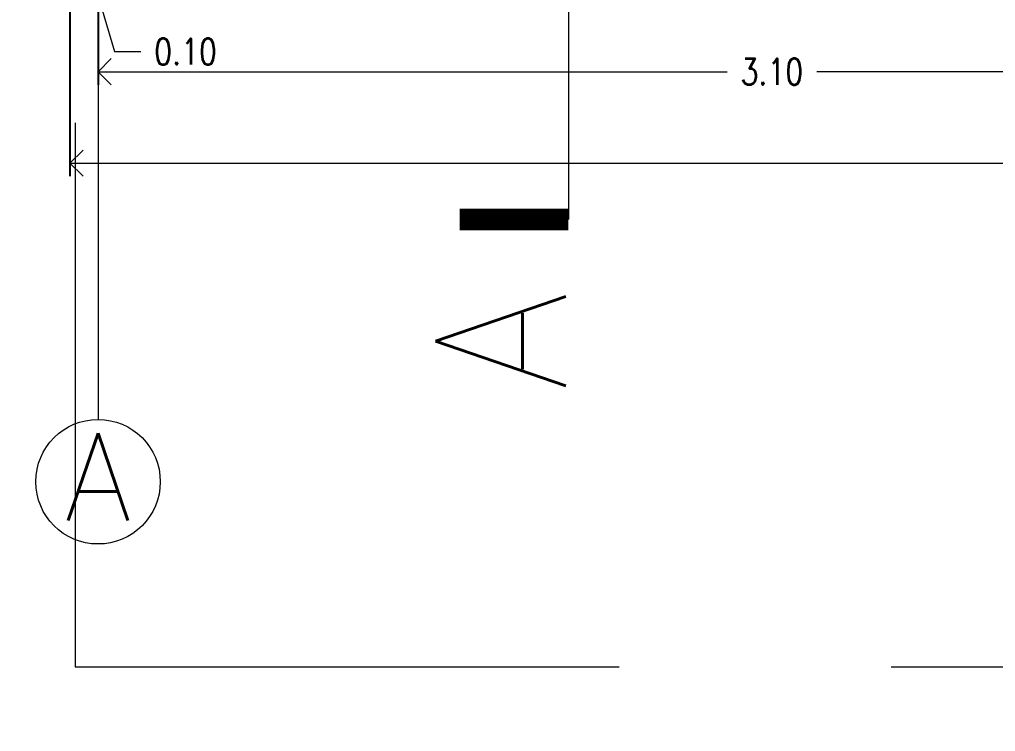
# Model space of a CAD drawing. Header units: metres. Extents: x -2 to 612, y -64 to 156.
# Drawn here: x 457.318 to 459.56, y 40.878 to 42.513 of the extents above; entities that cross this region are included whole.
import ezdxf
from ezdxf.enums import TextEntityAlignment as Align

# ---------------------------------------------------------------- set-up
doc = ezdxf.new("R2010")
doc.units = ezdxf.units.M
doc.header["$LTSCALE"] = 5
doc.header["$MEASUREMENT"] = 0
doc.linetypes.add('HIDDEN', pattern=[0.375, 0.25, -0.125])
doc.layers.get('0').update_dxf_attribs({"color": 30})
doc.layers.get('DEFPOINTS').update_dxf_attribs({"color": 210})
for name, color, linetype, lineweight in [('A-ANNO-DIMS', 3, 'Continuous', 18), ('A-ANNO-SYMB', 3, 'Continuous', 18), ('A-ANNO-TEXT', 3, 'Continuous', 18)]:
    doc.layers.add(name, color=color, linetype=linetype, lineweight=lineweight)
doc.styles.add('E-ROMANS', font='romans.shx', dxfattribs={"width": 0.8})
doc.dimstyles.new('E-0050_ARW_12', dxfattribs={"dimscale": 0.001, "dimtxt": 60, "dimasz": 60, "dimexe": 30, "dimexo": 20, "dimgap": 30, "dimtad": 0, "dimzin": 0, "dimdsep": 46, "dimtxsty": 'E-ROMANS', "dimblk": 'OPEN90', "dimcen": 30, "dimclrd": 256, "dimclre": 256, "dimclrt": 256, "dimadec": 0, "dimazin": 0, "dimtfac": 1, "dimtmove": 1, "dimatfit": 3, "dimldrblk": 'OPEN90', "dimfxl": 1, "dimtfill": 1, "dimtolj": 1, "dimtzin": 0, "dimlwd": -1, "dimarcsym": 0})

# ---------------------------------------------------------------- blocks, each defined once
blk = doc.blocks.new('_Open90')
at = {"color": 0, "linetype": 'ByBlock', "lineweight": -2}
for p, q in [((-0.5, 0.5), (0, 0)), ((0, 0), (-1, 0)), ((0, 0), (-0.5, -0.5))]:
    blk.add_line(p, q, dxfattribs=at)
blk = doc.blocks.new('*D408')
at = {"layer": 'A-ANNO-DIMS', "lineweight": -2, "transparency": 16777216}
for p, q in [((457.4335, 42.9415), (457.4335, 42.1527)), ((463.7445, 42.2557), (463.7445, 42.1527))]:
    blk.add_line(p, q, dxfattribs=at)
at = {"layer": 'A-ANNO-DIMS', "transparency": 16777216}
for p, q in [((457.4935, 42.1827), (460.4939, 42.1827)), ((463.6845, 42.1827), (460.6842, 42.1827))]:
    blk.add_line(p, q, dxfattribs=at)
at = {"layer": 'DEFPOINTS', "color": 0, "transparency": 16777216}
for p in [(457.4335, 42.9615), (463.7445, 42.2757), (463.7445, 42.1827)]:
    blk.add_point(p, dxfattribs=at)
at = {"layer": 'A-ANNO-DIMS', "transparency": 16777216, "xscale": 0.06, "yscale": 0.06, "zscale": 0.06, "rotation": 180}
blk.add_blockref('_Open90', (457.4335, 42.1827), dxfattribs=at)
at = {"layer": 'A-ANNO-DIMS', "transparency": 16777216, "xscale": 0.06, "yscale": 0.06, "zscale": 0.06}
blk.add_blockref('_Open90', (463.7445, 42.1827), dxfattribs=at)
at = {"layer": 'A-ANNO-DIMS', "transparency": 16777216, "insert": (460.589, 42.1827), "char_height": 0.06, "attachment_point": 5, "style": 'E-ROMANS', "bg_fill": 3, "box_fill_scale": 1.25, "bg_fill_color": 256, "bg_fill_true_color": 13158600, "bg_fill_transparency": 0}
blk.add_mtext('\\A1;6.31', dxfattribs=at)
blk = doc.blocks.new('*D943')
at = {"layer": 'A-ANNO-DIMS', "lineweight": -2, "transparency": 16777216}
for p, q in [((460.595, 43.2655), (460.595, 42.3628)), ((457.498, 42.9775), (457.498, 42.3628))]:
    blk.add_line(p, q, dxfattribs=at)
at = {"layer": 'A-ANNO-DIMS', "transparency": 16777216}
for p, q in [((457.558, 42.3928), (458.9434, 42.3928)), ((460.535, 42.3928), (459.1497, 42.3928))]:
    blk.add_line(p, q, dxfattribs=at)
at = {"layer": 'DEFPOINTS', "color": 0, "transparency": 16777216}
for p in [(460.595, 43.2855), (457.498, 42.9975), (460.595, 42.3928)]:
    blk.add_point(p, dxfattribs=at)
at = {"layer": 'A-ANNO-DIMS', "transparency": 16777216, "xscale": 0.06, "yscale": 0.06, "zscale": 0.06, "rotation": 180}
blk.add_blockref('_Open90', (457.498, 42.3928), dxfattribs=at)
at = {"layer": 'A-ANNO-DIMS', "transparency": 16777216, "xscale": 0.06, "yscale": 0.06, "zscale": 0.06}
blk.add_blockref('_Open90', (460.595, 42.3928), dxfattribs=at)
at = {"layer": 'A-ANNO-DIMS', "transparency": 16777216, "insert": (459.0465, 42.3928), "char_height": 0.06, "attachment_point": 5, "style": 'E-ROMANS', "bg_fill": 3, "box_fill_scale": 1.25, "bg_fill_color": 256, "bg_fill_true_color": 13158600, "bg_fill_transparency": 0}
blk.add_mtext('\\A1;3.10', dxfattribs=at)
blk = doc.blocks.new('*D1602')
at = {"layer": 'A-ANNO-DIMS', "lineweight": -2, "transparency": 16777216}
for p, q in [((457.4376, 42.9305), (457.4376, 42.5741)), ((457.5355, 42.9305), (457.5355, 42.5741))]:
    blk.add_line(p, q, dxfattribs=at)
at = {"layer": 'A-ANNO-DIMS', "transparency": 16777216}
for p, q in [((457.3776, 42.6041), (457.3176, 42.6041)), ((457.5355, 42.6041), (457.4376, 42.6041)), ((457.5355, 42.6041), (457.4376, 42.6041)), ((457.4866, 42.6041), (457.5361, 42.4391)), ((457.5955, 42.6041), (457.6555, 42.6041)), ((457.5361, 42.4391), (457.5961, 42.4391))]:
    blk.add_line(p, q, dxfattribs=at)
at = {"layer": 'DEFPOINTS', "color": 0, "transparency": 16777216}
for p in [(457.4376, 42.9505), (457.5355, 42.9505), (457.4376, 42.6041)]:
    blk.add_point(p, dxfattribs=at)
at = {"layer": 'A-ANNO-DIMS', "transparency": 16777216, "xscale": 0.06, "yscale": 0.06, "zscale": 0.06}
blk.add_blockref('_Open90', (457.4376, 42.6041), dxfattribs=at)
at = {"layer": 'A-ANNO-DIMS', "transparency": 16777216, "xscale": 0.06, "yscale": 0.06, "zscale": 0.06, "rotation": 180}
blk.add_blockref('_Open90', (457.5355, 42.6041), dxfattribs=at)
at = {"layer": 'A-ANNO-DIMS', "transparency": 16777216, "insert": (457.6992, 42.4391), "char_height": 0.06, "attachment_point": 5, "style": 'E-ROMANS', "bg_fill": 3, "box_fill_scale": 1.25, "bg_fill_color": 256, "bg_fill_true_color": 13158600, "bg_fill_transparency": 0}
blk.add_mtext('\\A1;0.10', dxfattribs=at)

msp = doc.modelspace()

# ---------------------------------------------------------------- linework, layer by layer
at = {"layer": 'A-ANNO-SYMB', "const_width": 0.05}
msp.add_lwpolyline([(458.579, 42.05367), (458.329, 42.05367)], dxfattribs=at)
at = {"layer": 'A-ANNO-SYMB'}
msp.add_circle((457.49803, 41.45132), 0.14303, dxfattribs=at)
at = {"layer": 'A-ANNO-TEXT', "linetype": 'HIDDEN'}
msp.add_lwpolyline([(457.44551, 42.27566), (457.44551, 41.02594), (460.45356, 41.02594), (460.59659, 40.87778), (460.73961, 41.02594), (463.74455, 41.02594), (463.74455, 42.27566)], dxfattribs=at)

# ---------------------------------------------------------------- texts
at = {"layer": 'A-ANNO-TEXT', "style": 'E-ROMANS'}
msp.add_attdef('A', text='CORTE', height=0.299796, rotation=90, dxfattribs=at).set_placement((458.42339, 41.65856), align=Align.MIDDLE_LEFT)
msp.add_attdef('A', text='0.00', height=0.2, dxfattribs=at).set_placement((457.49803, 41.46246), align=Align.MIDDLE_CENTER)

# ---------------------------------------------------------------- next in the draw order: dimensions: what is measured, and where the dimension line sits
at = {"layer": 'A-ANNO-DIMS'}
dim = msp.add_linear_dim(base=(463.74455, 42.18267), p1=(457.43353, 42.96154), p2=(463.74455, 42.27566), dimstyle='E-0050_ARW_12', dxfattribs=at)
dim.commit()
dim.dimension.update_dxf_attribs({"geometry": '*D408', "text_midpoint": (460.58904, 42.18267)})

# ---------------------------------------------------------------- next in the draw order: linework, layer by layer
at = {"layer": 'A-ANNO-SYMB'}
msp.add_line((457.49803, 52.74904), (457.49803, 41.59435), dxfattribs=at)

# ---------------------------------------------------------------- next in the draw order: dimensions: what is measured, and where the dimension line sits
at = {"layer": 'A-ANNO-DIMS'}
dim = msp.add_linear_dim(base=(460.59502, 42.39278), p1=(457.49803, 42.99754), p2=(460.59502, 43.28554), dimstyle='E-0050_ARW_12', dxfattribs=at)
dim.commit()
dim.dimension.update_dxf_attribs({"geometry": '*D943', "text_midpoint": (459.04653, 42.39278)})

# ---------------------------------------------------------------- next in the draw order: linework, layer by layer
at = {"layer": 'A-ANNO-SYMB'}
msp.add_line((458.579, 43.74195), (458.579, 42.05367), dxfattribs=at)

# ---------------------------------------------------------------- next in the draw order: dimensions: what is measured, and where the dimension line sits
at = {"layer": 'A-ANNO-DIMS'}
dim = msp.add_linear_dim(base=(457.43763, 42.60409), p1=(457.53553, 42.95054), p2=(457.43763, 42.95054), dimstyle='E-0050_ARW_12', dxfattribs=at)
dim.commit()
dim.dimension.update_dxf_attribs({"geometry": '*D1602', "text_midpoint": (457.62608, 42.43909)})

doc.saveas('drawing.dxf')
